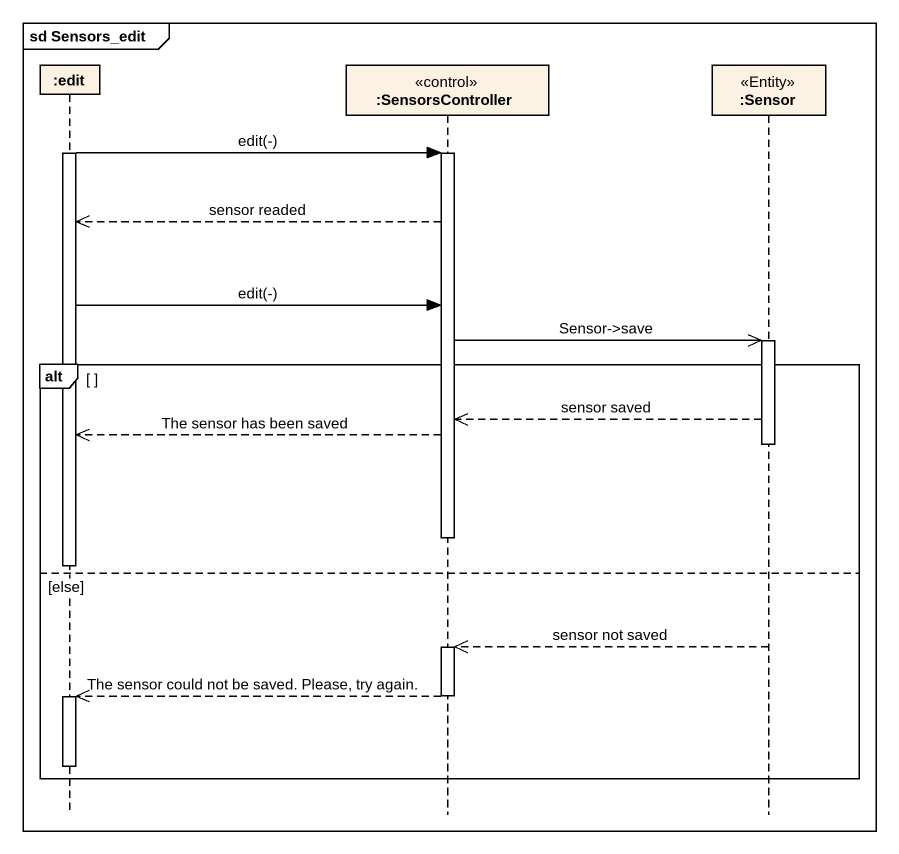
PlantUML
@startuml
mainframe sd Sensors_edit
hide footbox
participant ":edit" as edit
participant ":SensorsController" as SensorsController <<control>>
participant ":Sensor" as Sensor <<Entity>>

activate edit
edit -> SensorsController : edit(-)
activate SensorsController
SensorsController -->> edit : sensor readed
edit -> SensorsController : edit(-)
SensorsController ->> Sensor : Sensor->save
activate Sensor
alt
  Sensor -->> SensorsController : sensor saved
  SensorsController -->> edit : The sensor has been saved
  deactivate Sensor
  deactivate SensorsController
  deactivate edit
else else
  Sensor -->> SensorsController : sensor not saved
  activate SensorsController
  SensorsController -->> edit : The sensor could not be saved. Please, try again.
  deactivate SensorsController
  activate edit
  deactivate edit
end
@enduml
